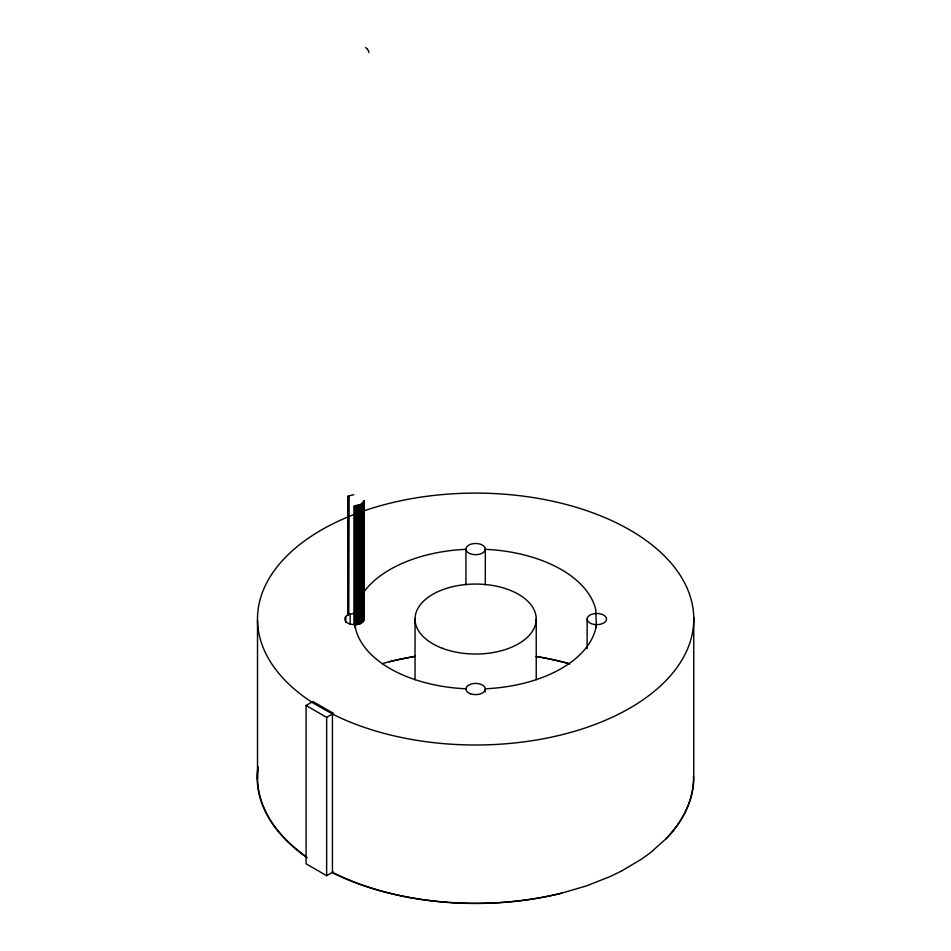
<?xml version="1.0" encoding="UTF-8"?>
<svg xmlns="http://www.w3.org/2000/svg" width="951" height="951" viewBox="0 0 951 951"><rect width="100%" height="100%" fill="white"/><g stroke="black" fill="none" stroke-linecap="round" stroke-linejoin="round"><path stroke-width="1.43" d="M355.282 611.101C355.163 615.333 348.435 612.67 346.116 616.189C343.37 618.4 345.296 622.37 348.185 623.321C353.237 625.568 361.951 625.473 364.114 619.41M364.09 619.577L364.114 500.678L361.095 504.375L354.307 505.896L354.307 624.641M596.396 624.641L595.79 628.183A121.193 69.97 0 0 1 491.453 688.417L485.319 688.833L485.319 691.793M363.888 620.302L364.067 500.939M363.401 502.449L363.341 621.265M345.748 616.569L345.748 622.489M691.686 793.764A218.148 125.948 0 0 1 665.629 839.127L650.341 852.797L641.426 859.228L621.502 871.021M361.642 504.054L361.546 622.857M361.642 622.798L361.844 503.923M333.23 871.865L326.645 875.681L306.079 863.805L306.079 705.487L312.927 701.529L333.504 713.405L326.645 717.351L306.079 705.487M361.202 504.315L361.297 623.012M382.35 663.632L389.648 661.623A218.148 125.948 0 0 1 415.183 656.368M621.229 871.164L610.316 876.465L586.791 885.797L561.352 893.262A218.148 125.948 0 0 1 333.587 873.232L332.161 872.483M665.629 839.127L665.902 838.984A218.148 125.948 0 0 0 693.766 775.802L693.766 617.484M348.161 614.786L348.161 496.042L353.808 494.722M360.12 504.838L360.12 623.583M348.541 495.863L348.541 614.608L348.767 495.768M465.942 688.833L459.82 688.417A121.193 69.97 0 0 1 355.484 628.183L354.878 624.641M306.4 856.768L304.237 855.282A218.148 125.948 0 0 1 258.101 767.968M307.221 857.659L303.975 855.424A218.148 125.948 0 0 1 258.018 766.732M365.588 47.55L366.694 48.442M366.967 48.667L367.169 48.917A14.538 8.393 0 0 1 368.263 50.439M368.406 50.688L368.501 50.974A14.538 8.393 0 0 1 368.869 52.602M596.396 627.601L595.79 609.912A121.193 69.97 0 0 0 491.453 549.678L485.319 549.333L485.319 584.841M587.136 619.053A9.7 5.599 0 0 0 596.194 624.641L596.824 624.652A9.7 5.599 0 0 0 606.524 619.053A9.7 5.599 0 0 0 596.824 613.454L596.194 613.466A9.7 5.599 0 0 0 587.136 619.053L587.136 648.641M536.233 619.053L536.233 679.715M465.954 584.841L465.954 549.333L459.82 549.678A121.193 69.97 0 0 0 363.662 592.271M415.04 619.053L415.04 679.715M363.853 501.652L363.734 620.646M363.674 502.009L363.532 621.003M363.211 502.687L363.139 621.526M363.068 502.853L362.925 621.752M362.842 503.103L362.7 621.99M362.593 503.329L362.509 622.156M362.426 503.483L362.343 622.287M362.236 503.626L362.129 622.453M362.046 503.78L361.962 622.584M361.416 504.185L361.416 622.929M361.095 504.375L360.964 623.19M360.833 504.517L360.726 623.309M360.619 504.612L360.619 623.357M360.488 504.684L360.346 623.487M359.977 504.898L359.977 623.642M359.835 504.957L359.835 623.701M359.716 505.005L359.597 623.797M359.442 505.1L359.442 623.844M359.288 505.159L359.169 623.939M359.05 505.231L359.05 623.975M358.884 505.278L358.884 624.022M358.729 505.326L358.61 624.106M358.479 505.397L358.479 624.141M358.313 505.433L358.158 624.225M357.731 505.575L357.564 624.355M357.124 505.682L356.946 624.462M356.815 505.73L356.815 624.474M356.684 505.754L356.684 624.498M356.506 505.777L356.506 624.522M356.34 505.801L356.197 624.557M356.066 505.825L356.066 624.569M355.888 505.837L355.888 624.581M355.71 505.861L355.567 624.605M355.436 505.873L355.436 624.617M355.258 505.884L355.258 624.629M355.08 505.896L355.08 624.641M354.878 505.896L354.878 627.601M354.616 505.896L354.616 624.641M354.438 505.908L354.438 624.652M350.158 614.025L350.158 624.391M348.399 495.935L348.256 614.738M332.434 714.011L332.434 872.34L333.86 873.089A218.148 125.948 0 0 0 561.625 893.12M326.645 717.351L326.645 875.681M257.507 620.623L257.507 778.94M536.352 656.404A218.148 125.948 0 0 1 569.673 663.727M693.493 775.945A218.148 125.948 0 0 1 691.983 792.397M389.375 661.765A218.148 125.948 0 0 1 414.909 656.499M536.079 656.547A218.148 125.948 0 0 1 569.399 663.869M364.209 510.77A218.148 125.948 0 0 1 649.937 543.318A218.148 125.948 0 0 1 625.009 710.837A218.148 125.948 0 0 1 333.86 714.772L313.426 703.264L304.237 696.964A218.148 125.948 0 0 1 354.818 514.182M485.331 549.084L485.307 549.452A9.7 5.599 0 0 1 475.619 554.683A9.7 5.599 0 0 1 465.954 549.44L465.942 549.072A9.7 5.599 0 0 1 475.643 543.485A9.7 5.599 0 0 1 485.331 549.084M358.028 505.504L357.897 624.284L358.028 505.504M357.421 505.635L357.291 624.403L357.421 505.635M470.519 693.778A9.7 5.599 0 0 0 485.319 689.202A9.7 5.599 0 0 0 471.066 684.078A9.7 5.599 0 0 0 470.519 693.778M441.965 648.142A60.591 34.985 0 0 0 536.102 621.336A60.591 34.985 0 0 0 448.836 587.67A60.591 34.985 0 0 0 441.965 648.142"/></g></svg>
